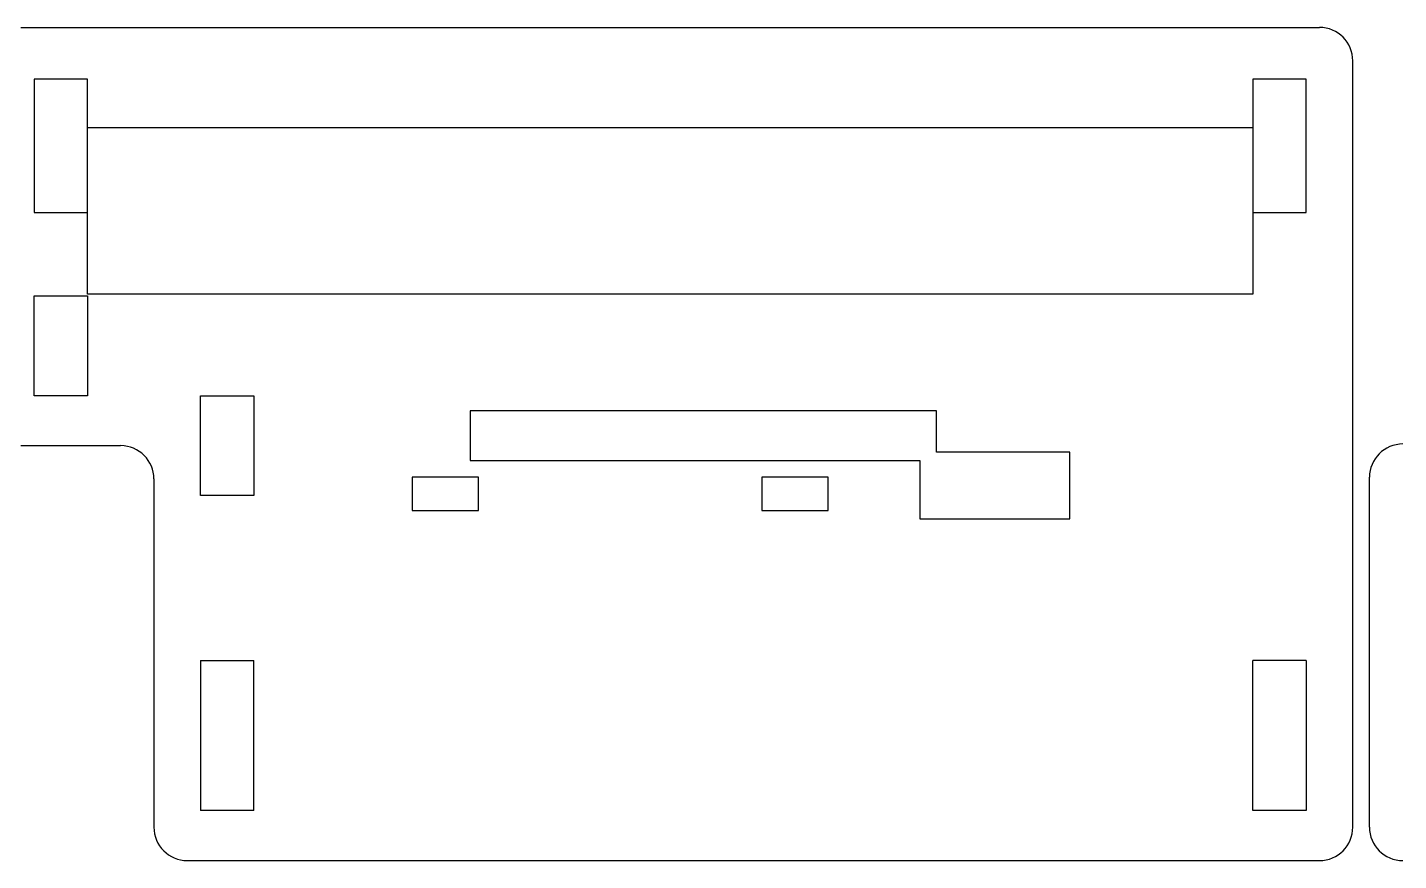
# Model space of a CAD drawing. Header units: millimetres. Extents: x 0 to 270, y 0 to 156.
# Drawn here: x 107.4 to 189.8, y 0 to 50 of the extents above; entities that cross this region are included whole.
import ezdxf

# ---------------------------------------------------------------- set-up
doc = ezdxf.new("R2010")
doc.units = ezdxf.units.MM
doc.layers.add('connector cutout', color=1, linetype='Continuous')

msp = doc.modelspace()

# ---------------------------------------------------------------- linework, layer by layer
for p, q in [((107, 50), (185, 50)), ((187, 2), (187, 48)), ((107.8, 46.9), (107.8, 38.9)), ((111, 46.9), (107.8, 46.9)), ((111, 38.9), (111, 46.9)), ((181, 46.9), (181, 38.9)), ((184.2, 46.9), (181, 46.9)), ((184.2, 38.9), (184.2, 46.9)), ((107.8, 38.9), (111, 38.9)), ((181, 38.9), (184.2, 38.9)), ((107.8, 27.9), (107.8, 33.9)), ((107.8, 33.9), (111, 33.9)), ((111, 33.9), (111, 27.9)), ((111, 27.9), (107.8, 27.9)), ((117.8, 21.9), (117.8, 27.9)), ((117.8, 27.9), (121, 27.9)), ((121, 27.9), (121, 21.9)), ((107, 24.9), (113, 24.9)), ((115, 22.9), (115, 2)), ((188, 2), (188, 23)), ((121, 21.9), (117.8, 21.9)), ((117.8, 12), (117.8, 3)), ((117.8, 12), (121, 12)), ((121, 3), (121, 12)), ((184.2, 12), (181, 12)), ((181, 3), (181, 12)), ((184.2, 12), (184.2, 3)), ((121, 3), (117.8, 3)), ((184.2, 3), (181, 3)), ((117, 0), (185, 0))]:
    msp.add_line(p, q)
for centre, start, end in [((185, 48), 0, 90), ((113, 22.9), 0, 90), ((190, 23), 90, 180), ((117, 2), 180, 270), ((185, 2), 270, 0), ((190, 2), 180, 270)]:
    msp.add_arc(centre, 2, start, end)
at = {"layer": 'connector cutout'}
for p, q in [((111, 34), (111, 44)), ((111, 44), (181, 44)), ((181, 44), (181, 34)), ((181, 34), (111, 34)), ((162, 27), (134, 27)), ((134, 27), (134, 24)), ((162, 24.5), (162, 27)), ((134, 24), (161, 24)), ((161, 24), (161, 20.5)), ((170, 24.5), (162, 24.5)), ((170, 20.5), (170, 24.5)), ((134.5, 23), (130.5, 23)), ((130.5, 23), (130.5, 21)), ((134.5, 21), (134.5, 23)), ((155.5, 23), (151.5, 23)), ((151.5, 23), (151.5, 21)), ((155.5, 21), (155.5, 23)), ((130.5, 21), (134.5, 21)), ((151.5, 21), (155.5, 21)), ((161, 20.5), (170, 20.5))]:
    msp.add_line(p, q, dxfattribs=at)

doc.saveas('drawing.dxf')
